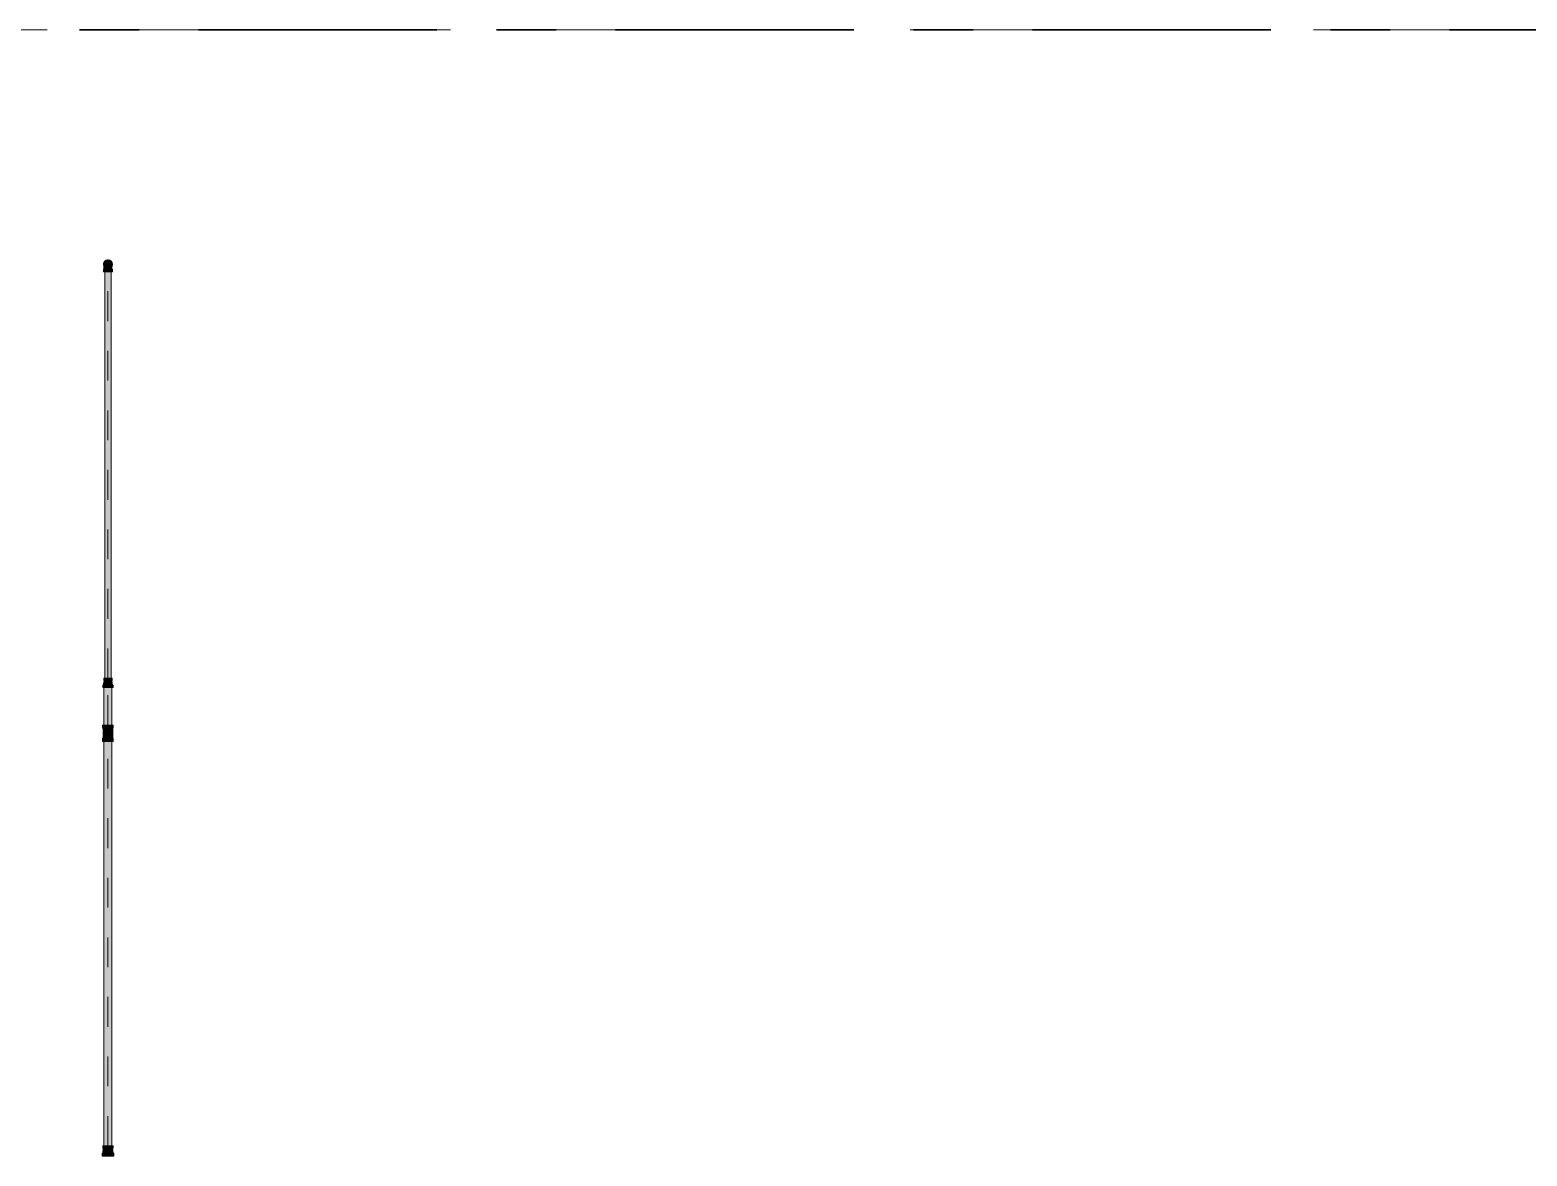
# Model space of a CAD drawing. Header units: millimetres. Extents: x -4000 to 187956, y -58990 to 162485.
# Drawn here: x 13834 to 21813, y 85446 to 91450 of the extents above; entities that cross this region are included whole.
import ezdxf

# ---------------------------------------------------------------- set-up
doc = ezdxf.new("R2010")
doc.units = ezdxf.units.MM
for name, pattern in [('Dash 1_16_', [317.5, 158.75, -158.75]), ('Grid Line', [2222.5, 1270, -317.5, 317.5, -317.5]), ('Grid Line 12_5mm', [2150, 1250, -300, 300, -300])]:
    doc.linetypes.add(name, pattern=pattern)
for name, color, linetype, lineweight in [('F-SPRN', 3, 'Continuous', 9), ('P-PIPE', 3, 'Continuous', 9), ('P-PIPE-CNTR', 3, 'Continuous', 9), ('S-GRID', 1, 'Continuous', 30)]:
    doc.layers.add(name, color=color, linetype=linetype, lineweight=lineweight)

# ---------------------------------------------------------------- blocks, each defined once
blk = doc.blocks.new('CMF2_NHAXUONG_A_rvt-1-FFS - TANG 1')
at = {"layer": 'S-GRID', "linetype": 'Grid Line 12_5mm', "lineweight": 9}
blk.add_line((-824.3, 91450), (183641.1, 91450), dxfattribs=at)
blk = doc.blocks.new('Sprinkler_Up - DN20-V14-FFS - TANG 1')
at = {"layer": 'F-SPRN', "transparency": 33554534}
for points in [[(-13.5, 0), (-3.9, 0.7), (-1.7, 2.9), (-1.2, 3.5), (-0.6, 4), (0.6, 4), (1.2, 3.5), (1.7, 2.9), (4.6, 0), (22.2, 0), (18, 13.1), (6.9, 21.2), (-6.9, 21.2), (-18, 13.1), (-22.2, 0)], [(0, -21.2), (6.9, -21.2), (18, -13.1), (22.2, 0), (3.9, -0.7), (1.7, -2.9), (1.2, -3.5), (0.6, -4), (-0.6, -4), (-1.2, -3.5), (-1.7, -2.9), (-4.6, 0), (-22.2, 0), (-18, -13.1), (-6.9, -21.2)], [(0, -16.7), (4.3, -16.1), (11.8, -11.8), (16.1, -4.3), (16.1, 4.3), (11.8, 11.8), (8.3, 14.4), (0, 16.7), (-4.3, 16.1), (-11.8, 11.8), (-16.1, 4.3), (-16.1, -4.3), (-11.8, -11.8), (-8.3, -14.4)], [(0, -15.6), (7.8, -13.5), (13.5, -7.8), (15.1, -4), (15.1, 4), (13.5, 7.8), (7.8, 13.5), (0, 15.6), (-7.8, 13.5), (-11, 11), (-15.1, 4), (-15.1, -4), (-11, -11), (-7.8, -13.5)], [(-10.9, -5.5), (-10.9, 5.4), (-14.5, 5.4), (-14.5, -5.5)], [(-7.7, -5.5), (-7.7, 5.4), (-10.9, 5.4), (-10.9, -5.5)], [(0, -5.5), (0, 5.4), (-7.7, 5.4), (-7.7, -5.5)], [(0, 0), (5.7, 0), (2.9, 4.9), (-2.9, 4.9), (-5.7, 0)], [(-2.9, -4.9), (2.9, -4.9), (5.7, 0), (-5.7, 0)], [(-4.6, 0), (4.6, 0), (0, 4.6)], [(0, -4.6), (4.6, 0), (-4.6, 0)], [(0, -2.6), (1.3, 0), (-1.8, 0)], [(-1.3, 0), (1.8, 0), (0, 2.6)], [(7.7, -5.5), (7.7, 5.4), (0, 5.4), (0, -5.5)], [(10.9, -5.5), (10.9, 5.4), (7.7, 5.4), (7.7, -5.5)], [(14.5, -5.5), (14.5, 5.4), (10.9, 5.4), (10.9, -5.5)]]:
    blk.add_hatch(color=1, dxfattribs=at).paths.add_polyline_path(points)
at = {"layer": 'F-SPRN', "color": 1}
for p, q in [((-11.5, 5.4), (-14.5, 5.4)), ((-14.5, 5.4), (-11.3, 5.4)), ((-14.5, 5.4), (-14.5, 3.7)), ((-14.5, 3.3), (-14.5, 0)), ((-11.5, 5.4), (-11.5, 4)), ((-10.9, 1.9), (-10.9, 3.6)), ((-10.8, 5.4), (-8, 5.4)), ((-8.1, 5.4), (-10.8, 5.4)), ((-8.1, 5.4), (-8.1, 2.8)), ((-8.1, 2.5), (-8.1, 0.7)), ((-7.7, 4.8), (-7.7, 2.7)), ((-7.7, 4.8), (-7.7, 2.7)), ((-7.7, 2.1), (-7.7, 0.5)), ((-7.7, 2.1), (-7.7, 0.5)), ((-6.7, 5.4), (-4.7, 5.4)), ((-5.8, 3.8), (-5.8, 2.2)), ((-2.1, 0), (-2.1, 0)), ((-2.1, 0), (-2.1, -0.1)), ((0, 2.1), (-0.1, 2.1)), ((2.1, 0), (2.1, 0.1)), ((2.1, 0), (2.1, 0)), ((4.7, 5.4), (6.5, 5.4)), ((7.7, 5.4), (10.8, 5.4)), ((7.7, 5.2), (7.7, 2.7)), ((7.7, 5.2), (7.7, 2.7)), ((7.7, 2.3), (7.7, 0.5)), ((7.7, 2.3), (7.7, 0.5)), ((10.8, 5.4), (8.1, 5.4)), ((8.1, 5.4), (8.1, 2.8)), ((8.1, 2.5), (8.1, 0.4)), ((10.9, 5.4), (14.5, 5.4)), ((10.9, 3.6), (10.9, 0.2)), ((14.5, 5.4), (11.5, 5.4)), ((11.5, 5.4), (11.5, 4)), ((11.5, 3), (11.5, 0.2)), ((14.5, 5.4), (14.5, -5.5)), ((-14.5, -1.3), (-14.5, -3.7)), ((-11.1, -5.5), (-14.5, -5.5)), ((-14.5, -5.5), (-11.5, -5.5)), ((-10.9, -2.6), (-10.9, -1.3)), ((-10.8, -5.5), (-8.1, -5.5)), ((-7.8, -5.5), (-10.8, -5.5)), ((-8.1, -4.2), (-8.1, -5.5)), ((-7.7, -2.7), (-7.7, -4)), ((-7.7, -2.7), (-7.7, -4)), ((-7, -5.5), (-5.8, -5.5)), ((-4.8, -5.5), (-7, -5.5)), ((-5.8, -2.3), (-5.8, -3.8)), ((0, -2.1), (0.1, -2.1)), ((7, -5.5), (4.8, -5.5)), ((5.8, -2.2), (5.8, -3.8)), ((5.8, -5.5), (7, -5.5)), ((7.7, -0.5), (7.7, -2.3)), ((7.7, -0.5), (7.7, -2.3)), ((7.7, -2.7), (7.7, -5.4)), ((7.7, -2.7), (7.7, -5.4)), ((10.8, -5.5), (7.7, -5.5)), ((8.1, -0.4), (8.1, -2.5)), ((8.1, -2.8), (8.1, -5.5)), ((8.1, -5.5), (10.8, -5.5)), ((10.9, -0.2), (10.9, -3.6)), ((14.5, -5.5), (10.9, -5.5)), ((11.5, -0.2), (11.5, -3)), ((11.5, -4), (11.5, -5.5)), ((11.5, -5.5), (14.5, -5.5))]:
    blk.add_line(p, q, dxfattribs=at)
at = {"layer": 'F-SPRN', "color": 1, "flags": 128}
for points in [[(-0.6, 2), (-0.7, 2), (-0.8, 1.9), (-0.9, 1.9), (-0.9, 1.9), (-1, 1.8), (-1.1, 1.8), (-1.2, 1.7), (-1.2, 1.7), (-1.3, 1.6), (-1.4, 1.6), (-1.4, 1.5), (-1.5, 1.5), (-1.5, 1.4), (-1.6, 1.3), (-1.6, 1.3), (-1.7, 1.2), (-1.7, 1.1), (-1.8, 1.1), (-1.8, 1), (-1.9, 0.9), (-1.9, 0.8), (-1.9, 0.8), (-2, 0.7), (-2, 0.6), (-2, 0.5), (-2, 0.5), (-2, 0.4), (-2.1, 0.3), (-2.1, 0.2), (-2.1, 0.1), (-2.1, 0)], [(-0.5, 2), (-0.6, 2), (-0.6, 2)], [(-0.1, 2.1), (-0.1, 2.1), (-0.2, 2.1), (-0.3, 2.1), (-0.4, 2), (-0.5, 2)], [(2.1, 0.1), (2.1, 0.2), (2.1, 0.2), (2.1, 0.3), (2, 0.4), (2, 0.5), (2, 0.6), (2, 0.7), (1.9, 0.7), (1.9, 0.8), (1.9, 0.9), (1.8, 1), (1.8, 1), (1.8, 1.1), (1.7, 1.2), (1.7, 1.2), (1.6, 1.3), (1.6, 1.4), (1.5, 1.4), (1.4, 1.5), (1.4, 1.5), (1.3, 1.6), (1.3, 1.7), (1.2, 1.7), (1.1, 1.7), (1.1, 1.8), (1, 1.8), (0.9, 1.9), (0.8, 1.9), (0.8, 1.9), (0.7, 2), (0.6, 2), (0.5, 2), (0.4, 2), (0.4, 2), (0.3, 2.1), (0.2, 2.1), (0.1, 2.1), (0, 2.1)], [(-2.1, -0.1), (-2.1, -0.2), (-2.1, -0.2), (-2.1, -0.3)], [(-2.1, -0.3), (-2, -0.4), (-2, -0.5), (-2, -0.6), (-2, -0.7), (-1.9, -0.7), (-1.9, -0.8), (-1.9, -0.9), (-1.8, -1), (-1.8, -1), (-1.8, -1.1), (-1.7, -1.2), (-1.7, -1.2), (-1.6, -1.3), (-1.6, -1.4), (-1.5, -1.4), (-1.4, -1.5), (-1.4, -1.5), (-1.3, -1.6), (-1.3, -1.7), (-1.2, -1.7), (-1.1, -1.7), (-1.1, -1.8), (-1, -1.8), (-0.9, -1.9), (-0.8, -1.9), (-0.8, -1.9), (-0.7, -2), (-0.6, -2), (-0.5, -2), (-0.4, -2), (-0.4, -2), (-0.3, -2.1), (-0.2, -2.1), (-0.1, -2.1), (0, -2.1)], [(0.1, -2.1), (0.1, -2.1), (0.2, -2.1), (0.3, -2.1), (0.4, -2), (0.5, -2), (0.6, -2), (0.6, -2), (0.7, -2), (0.8, -1.9), (0.9, -1.9), (0.9, -1.9), (1, -1.8), (1.1, -1.8), (1.2, -1.7), (1.2, -1.7), (1.3, -1.6), (1.4, -1.6), (1.4, -1.5), (1.5, -1.5), (1.5, -1.4), (1.6, -1.3), (1.6, -1.3), (1.7, -1.2), (1.7, -1.1), (1.8, -1.1), (1.8, -1), (1.9, -0.9), (1.9, -0.8), (1.9, -0.8), (2, -0.7), (2, -0.6), (2, -0.5), (2, -0.5), (2, -0.4), (2.1, -0.3), (2.1, -0.2), (2.1, -0.1), (2.1, 0)]]:
    blk.add_lwpolyline(points, dxfattribs=at)
at = {"layer": 'F-SPRN', "color": 1}
for radius, start, end in [(22.2, 360, 180), (21.9, 165.67731, 179.2615), (21.9, 144.76984, 164.81509), (21.9, 126.69417, 143.27011), (16.7, 167.68021, 180), (16.7, 167.68021, 180), (16.7, 155.38786, 164.96934), (16.7, 155.38786, 164.96934), (15.6, 166.42653, 180), (15.6, 166.42653, 180), (15.6, 150.94093, 165), (15.6, 159.61394, 165), (16.7, 136.72135, 149.93102), (16.7, 136.72135, 149.93102), (15.6, 150.94093, 156.38455), (15.6, 138.42141, 150), (15.6, 138.42141, 150), (21.9, 108.26214, 125.75069), (16.7, 121.41808, 130.57514), (16.7, 121.41808, 130.57514), (15.6, 120.52623, 133.2078), (15.6, 120.52623, 133.2078), (16.7, 106.59952, 120), (16.7, 106.59952, 120), (15.6, 114.43632, 119.98126), (15.6, 114.43632, 119.98126), (21.9, 99.348, 107.90102), (4.63, 155.78319, 180), (4.63, 155.78319, 180), (16.7, 96.41428, 105), (16.7, 96.41428, 105), (4.63, 109.01924, 138.27027), (4.63, 109.01924, 138.27027), (21.9, 90.14502, 98.85032), (15.6, 95.57619, 100.68426), (15.6, 95.57619, 100.68426), (2.56, 109.01924, 168.82781), (2.56, 109.01924, 168.82781), (2.04, 109.01924, 180), (16.7, 83.06841, 90), (16.7, 83.06841, 90), (4.63, 17.95923, 90), (4.63, 17.95923, 90), (3.81, 57.05771, 90), (2.56, 14.55988, 90), (2.56, 14.55988, 90), (2.04, 10.47029, 90), (21.9, 72.55828, 89.46239), (15.6, 75.57295, 80.58917), (15.6, 75.57295, 80.58917), (3.81, 16.16047, 43.83585), (15.6, 67.56142, 74.5481), (15.6, 67.56142, 74.5481), (16.7, 60, 75), (16.7, 60, 75), (15.6, 60.01874, 65.56368), (15.6, 60.01874, 65.56368), (21.9, 54.24931, 71.73786), (15.6, 46.7922, 60), (15.6, 46.7922, 60), (16.7, 49.42486, 58.58192), (16.7, 49.42486, 58.58192), (15.6, 30, 41.57859), (15.6, 30, 41.57859), (16.7, 30, 43.27865), (16.7, 30, 43.27865), (21.9, 36.72989, 53.30583), (15.6, 23.61545, 29.56463), (15.6, 15, 29.56463), (15.6, 15, 20.38606), (16.7, 15, 24.61214), (16.7, 15, 24.61214), (15.6, 360, 13.66176), (15.6, 0, 13.66176), (16.7, 360, 12.31979), (16.7, 0, 12.31979), (21.9, 15.18491, 35.23016), (21.9, 0.7385, 14.32269), (22.2, 180, 360), (21.9, 180.7385, 194.32269), (21.9, 195.18491, 215.23016), (21.9, 216.72989, 233.30583), (16.7, 180, 192.31979), (16.7, 180, 192.31979), (16.7, 195.03066, 204.61214), (16.7, 195.03066, 204.61214), (15.6, 181.90822, 193.66176), (15.6, 181.90822, 193.66176), (15.6, 197.33389, 209.56463), (15.6, 197.33389, 209.56463), (16.7, 210.06898, 223.27865), (16.7, 210.06898, 223.27865), (15.6, 212.54719, 221.57859), (15.6, 212.54719, 221.57859), (21.9, 234.24931, 251.73786), (16.7, 229.42486, 238.58192), (16.7, 229.42486, 238.58192), (15.6, 233.79501, 240), (15.6, 233.79501, 240), (16.7, 240, 255), (16.7, 240, 255), (15.6, 240.01874, 254.5481), (15.6, 240.01874, 254.5481), (21.9, 252.55828, 269.46239), (4.63, 197.95923, 0), (4.63, 197.95923, 360), (15.6, 255, 267.63996), (15.6, 255, 267.63996), (3.81, 196.16047, 360), (2.56, 191.16773, 0), (2.56, 191.16773, 360), (2.04, 190.47029, 0), (16.7, 263.06841, 270), (16.7, 263.06841, 270), (21.9, 270.14502, 278.85032), (15.6, 275.57619, 280.68426), (15.6, 275.57619, 280.68426), (16.7, 276.41428, 285), (16.7, 276.41428, 285), (21.9, 279.348, 287.90102), (16.7, 286.59952, 300), (16.7, 286.59952, 300), (15.6, 294.43632, 299.98126), (15.6, 294.43632, 299.98126), (21.9, 288.26214, 305.75069), (15.6, 300, 313.2078), (15.6, 300, 313.2078), (16.7, 301.41808, 310.57514), (16.7, 301.41808, 310.57514), (15.6, 318.42141, 330), (15.6, 318.42141, 330), (16.7, 316.72135, 330), (16.7, 316.72135, 330), (21.9, 306.69417, 323.27011), (15.6, 330.43537, 345), (15.6, 330.43537, 336.38455), (15.6, 339.61394, 345), (15.6, 346.33824, 360), (15.6, 346.33824, 360), (16.7, 335.38786, 345), (16.7, 335.38786, 345), (16.7, 347.68021, 360), (16.7, 347.68021, 360), (21.9, 324.76984, 344.81509), (21.9, 345.67731, 359.2615)]:
    blk.add_arc((0, 0), radius, start, end, dxfattribs=at)
blk = doc.blocks.new('Steel_Elbow_Threaded_HoaPhat - Standard-V15-FFS - TANG 1')
at = {"layer": 'P-PIPE', "lineweight": 13, "transparency": 33554534}
for points in [[(14250, 90176.1), (14256.2, 90176.9), (14262.1, 90179.3), (14267.1, 90183.2), (14270.9, 90188.2), (14273.3, 90194), (14274.1, 90200.2), (14273.3, 90206.5), (14270.9, 90212.3), (14267.1, 90217.3), (14262.1, 90221.1), (14256.2, 90223.5), (14250, 90224.3), (14243.8, 90223.5), (14237.9, 90221.1), (14233, 90217.3), (14229.1, 90212.3), (14226.7, 90206.5), (14225.9, 90200.2), (14226.7, 90194), (14229.1, 90188.2), (14233, 90183.2), (14237.9, 90179.3), (14243.8, 90176.9)], [(14226.7, 90159.7), (14250, 90159.7), (14250, 90174.8), (14225.9, 90174.8), (14225.9, 90159.7)], [(14274.1, 90159.7), (14273.3, 90174.8), (14250, 90174.8), (14250, 90159.7), (14273.3, 90159.7)]]:
    blk.add_hatch(color=1, dxfattribs=at).paths.add_polyline_path(points)
h = blk.add_hatch(color=1, dxfattribs=at)
h.paths.add_polyline_path([(14233.1, 90185), (14230.5, 90189.6), (14231.4, 90185.7)])
h.paths.add_polyline_path([(14230.4, 90174.8), (14250, 90174.8), (14250, 90179.1), (14242.8, 90180.4), (14244.1, 90178.4), (14236.6, 90183.2), (14232.6, 90187.2), (14233.8, 90182.1), (14231.4, 90185.7), (14229.1, 90191.7), (14229.4, 90183.1), (14230.5, 90183.5), (14230.6, 90179.4), (14229.3, 90179.1)])
h = blk.add_hatch(color=1, dxfattribs=at)
h.paths.add_polyline_path([(14257.2, 90180.4), (14259.7, 90180.3), (14255.9, 90178.4)])
h.paths.add_polyline_path([(14268.3, 90174.8), (14269.7, 90178.6), (14269.9, 90186), (14270.2, 90190.2), (14268.8, 90189.6), (14262.8, 90182.7), (14257.2, 90180.4), (14250, 90179.1), (14250, 90174.8), (14266, 90174.8)])
h.paths.add_polyline_path([(14265.7, 90183.6), (14266.1, 90185.8), (14268.2, 90186.5)])
at = {"layer": 'P-PIPE', "color": 20, "lineweight": 13}
for p, q in [((14225.9, 90174.8), (14225.9, 90159.7)), ((14230.3, 90174.8), (14225.9, 90174.8)), ((14250, 90174.8), (14225.9, 90174.8)), ((14228.9, 90200.2), (14228.9, 90200.2)), ((14228.9, 90193), (14228.9, 90193.7)), ((14228.9, 90192.3), (14228.9, 90193)), ((14228.9, 90189.2), (14228.9, 90190)), ((14228.9, 90188.3), (14228.9, 90189.2)), ((14228.9, 90174.8), (14242.8, 90174.8)), ((14229, 90202.8), (14229.1, 90203.6)), ((14229.5, 90205.3), (14229.7, 90206.1)), ((14230.1, 90174.8), (14231.7, 90174.8)), ((14233, 90174.8), (14230.3, 90174.8)), ((14231.7, 90174.8), (14232.8, 90174.8)), ((14233, 90212.9), (14233.6, 90213.5)), ((14233.8, 90174.8), (14236.4, 90174.8)), ((14242.7, 90174.8), (14234, 90174.8)), ((14234.7, 90214.8), (14235.3, 90215.4)), ((14236.4, 90174.8), (14242.8, 90174.8)), ((14236.5, 90216.5), (14237.2, 90217.1)), ((14237.2, 90217.1), (14237.9, 90217.6)), ((14239.3, 90218.5), (14240, 90218.9)), ((14241.6, 90219.6), (14242.3, 90219.9)), ((14242.3, 90219.9), (14243.1, 90220.2)), ((14243.7, 90174.8), (14250, 90174.8)), ((14243.7, 90174.8), (14250, 90174.8)), ((14250, 90174.8), (14243.8, 90174.8)), ((14249.8, 90221.4), (14250, 90221.4)), ((14256.2, 90174.8), (14250, 90174.8)), ((14274.1, 90174.8), (14250, 90174.8)), ((14250, 90174.8), (14256.3, 90174.8)), ((14250, 90174.8), (14256.3, 90174.8)), ((14252.5, 90221.2), (14253.4, 90221.1)), ((14257.2, 90174.8), (14263.6, 90174.8)), ((14257.2, 90174.8), (14271.2, 90174.8)), ((14266, 90174.8), (14257.3, 90174.8)), ((14261.2, 90218.1), (14261.9, 90217.7)), ((14263.6, 90174.8), (14266.2, 90174.8)), ((14264.6, 90215.6), (14265.2, 90215)), ((14266.3, 90213.7), (14266.8, 90213)), ((14266.8, 90213), (14267.3, 90212.4)), ((14268.5, 90174.8), (14267.1, 90174.8)), ((14267.3, 90212.4), (14267.8, 90211.7)), ((14267.3, 90174.8), (14268.3, 90174.8)), ((14267.8, 90211.7), (14268.2, 90210.9)), ((14268.2, 90210.9), (14268.7, 90210.2)), ((14273.3, 90174.8), (14268.5, 90174.8)), ((14268.7, 90210.2), (14269, 90209.4)), ((14269, 90209.4), (14269.4, 90208.7)), ((14270.3, 90206.3), (14270.5, 90205.5)), ((14270.8, 90203.8), (14271, 90203)), ((14271.1, 90201.3), (14271.2, 90200.5)), ((14271.2, 90200.5), (14271.2, 90200.2)), ((14271.2, 90200.2), (14271.2, 90200.2)), ((14271.2, 90195.2), (14271.2, 90194.6)), ((14271.2, 90194.6), (14271.2, 90193.9)), ((14271.2, 90193.9), (14271.2, 90193.2)), ((14271.2, 90189.4), (14271.2, 90188.5)), ((14274.1, 90174.8), (14273.3, 90174.8)), ((14274.1, 90159.7), (14274.1, 90174.8)), ((14225.9, 90159.7), (14233, 90159.7)), ((14225.9, 90159.7), (14250, 90159.7)), ((14233.8, 90159.7), (14237.9, 90159.7)), ((14238.2, 90159.7), (14250, 90159.7)), ((14250, 90159.7), (14261.8, 90159.7)), ((14250, 90159.7), (14274.1, 90159.7)), ((14262.1, 90159.7), (14266.2, 90159.7)), ((14267.1, 90159.7), (14274.1, 90159.7))]:
    blk.add_line(p, q, dxfattribs=at)
at = {"layer": 'P-PIPE', "color": 20, "lineweight": 13, "flags": 128}
for points in [[(14228.9, 90200.2), (14228.9, 90201.1), (14228.9, 90201.9), (14229, 90202.8)], [(14228.9, 90199.9), (14228.9, 90200), (14228.9, 90200.1), (14228.9, 90200.2)], [(14228.9, 90199.4), (14228.9, 90199.7), (14228.9, 90199.9)], [(14228.9, 90198.5), (14228.9, 90198.9), (14228.9, 90199.2), (14228.9, 90199.4)], [(14228.9, 90197.7), (14228.9, 90198.1), (14228.9, 90198.5)], [(14228.9, 90196.2), (14228.9, 90196.7), (14228.9, 90197.2), (14228.9, 90197.7)], [(14228.9, 90195), (14228.9, 90195.6), (14228.9, 90196.2)], [(14228.9, 90193.7), (14228.9, 90194.4), (14228.9, 90195)], [(14228.9, 90190), (14228.9, 90190.8), (14228.9, 90191.6), (14228.9, 90192.3)], [(14228.9, 90174.8), (14228.9, 90175.8), (14228.9, 90176.8), (14228.9, 90177.8), (14228.9, 90178.9), (14228.9, 90179.9), (14228.9, 90180.8), (14228.9, 90181.8), (14228.9, 90182.8), (14228.9, 90183.8), (14228.9, 90184.7), (14228.9, 90185.6), (14228.9, 90186.5), (14228.9, 90187.4), (14228.9, 90188.3)], [(14229.1, 90203.6), (14229.3, 90204.4), (14229.5, 90205.3)], [(14229.7, 90206.1), (14229.9, 90206.9), (14230.2, 90207.7), (14230.5, 90208.5), (14230.9, 90209.2), (14231.2, 90210)], [(14231.2, 90210), (14231.6, 90210.7), (14232.1, 90211.5)], [(14232.1, 90211.5), (14232.5, 90212.2), (14233, 90212.9)], [(14233.6, 90213.5), (14234.1, 90214.2), (14234.7, 90214.8)], [(14235.3, 90215.4), (14235.9, 90216), (14236.5, 90216.5)], [(14237.9, 90217.6), (14238.6, 90218), (14239.3, 90218.5)], [(14240, 90218.9), (14240.8, 90219.3), (14241.6, 90219.6)], [(14243.1, 90220.2), (14243.9, 90220.5), (14244.8, 90220.7)], [(14244.8, 90220.7), (14245.6, 90220.9), (14246.4, 90221.1)], [(14246.4, 90221.1), (14247.2, 90221.2), (14248.1, 90221.3)], [(14248.1, 90221.3), (14248.9, 90221.4), (14249.8, 90221.4)], [(14250, 90221.4), (14250.8, 90221.4), (14251.7, 90221.3), (14252.5, 90221.2)], [(14253.4, 90221.1), (14254.2, 90221), (14255, 90220.8)], [(14255, 90220.8), (14255.8, 90220.6), (14256.7, 90220.3)], [(14256.7, 90220.3), (14257.5, 90220), (14258.2, 90219.7), (14259, 90219.4), (14259.8, 90219)], [(14259.8, 90219), (14260.5, 90218.6), (14261.2, 90218.1)], [(14261.9, 90217.7), (14262.6, 90217.2), (14263.3, 90216.7)], [(14263.3, 90216.7), (14263.9, 90216.1), (14264.6, 90215.6)], [(14265.2, 90215), (14265.8, 90214.3), (14266.3, 90213.7)], [(14269.4, 90208.7), (14269.7, 90207.9), (14270, 90207.1), (14270.3, 90206.3)], [(14270.5, 90205.5), (14270.7, 90204.7), (14270.8, 90203.8)], [(14271, 90203), (14271.1, 90202.1), (14271.1, 90201.3)], [(14271.2, 90200.2), (14271.2, 90200.1), (14271.2, 90200), (14271.2, 90199.9), (14271.2, 90199.7)], [(14271.2, 90199.7), (14271.2, 90199.5), (14271.2, 90199.2)], [(14271.2, 90199.2), (14271.2, 90198.9), (14271.2, 90198.6), (14271.2, 90198.2)], [(14271.2, 90198.2), (14271.2, 90197.8), (14271.2, 90197.4)], [(14271.2, 90197.4), (14271.2, 90196.9), (14271.2, 90196.3)], [(14271.2, 90196.3), (14271.2, 90195.8), (14271.2, 90195.2)], [(14271.2, 90193.2), (14271.2, 90192.5), (14271.2, 90191.8), (14271.2, 90191), (14271.2, 90190.2), (14271.2, 90189.4)], [(14271.2, 90188.5), (14271.2, 90187.7), (14271.2, 90186.8), (14271.2, 90185.9), (14271.2, 90185), (14271.2, 90184), (14271.2, 90183.1), (14271.2, 90182.1), (14271.2, 90181.1), (14271.2, 90180.1), (14271.2, 90179.1), (14271.2, 90178.1), (14271.2, 90177.1), (14271.2, 90176.1), (14271.2, 90175.1), (14271.2, 90174.8)]]:
    blk.add_lwpolyline(points, dxfattribs=at)
at = {"layer": 'P-PIPE', "color": 20, "lineweight": 13}
for radius, start, end in [(24.1, 90, 270), (24.1, 135, 180), (24.1, 180, 270), (21.1, 172.23278, 178.02891), (21.1, 181.95619, 187.27963), (21.1, 165.73427, 170), (21.1, 154.62524, 164.95445), (21.1, 195.03354, 203.64222), (21.1, 205.36777, 209.99244), (21.1, 150.00262, 154.19657), (21.1, 213.74081, 218.41464), (24.1, 90, 135), (21.1, 130, 141.5729), (21.1, 218.95116, 230), (21.1, 234.19764, 239.9895), (21.1, 112.93141, 123.69813), (21.1, 240.79881, 247.06229), (21.1, 99.93028, 104.96299), (21.1, 255.03433, 270), (21.1, 91.10407, 98.96127), (24.1, 270, 90), (24.1, 270, 90), (21.1, 75.03701, 90), (21.1, 270, 275.26621), (21.1, 279.94635, 284.96567), (21.1, 54.21981, 67.67648), (21.1, 292.32955, 305.80236), (21.1, 38.4271, 50), (21.1, 310, 321.04884), (21.1, 321.58536, 326.25919), (21.1, 25.37476, 29.99738), (21.1, 330.00756, 334.63223), (21.1, 15.04555, 24.73515), (21.1, 336.35778, 344.96646), (21.1, 10, 14.26573), (21.1, 345.7465, 350), (21.1, 1.97109, 7.76722), (21.1, 352.72037, 358.04381)]:
    blk.add_arc((14250, 90200.2), radius, start, end, dxfattribs=at)
blk = doc.blocks.new('Steel_Transition_Threaded_HoaPhat - Standard-V17-FFS - TANG 1')
at = {"layer": 'P-PIPE', "lineweight": 13, "transparency": 33554534}
h = blk.add_hatch(color=1, dxfattribs=at)
h.paths.add_polyline_path([(14250, 90177.7), (14255.8, 90178.5), (14261.3, 90180.7), (14265.9, 90184.3), (14269.5, 90189), (14271.7, 90194.4), (14272.5, 90200.2), (14271.7, 90206.1), (14269.5, 90211.5), (14265.9, 90216.1), (14261.3, 90219.7), (14255.8, 90222), (14250, 90222.7), (14244.2, 90222), (14238.8, 90219.7), (14234.1, 90216.1), (14230.5, 90211.5), (14228.3, 90206.1), (14227.5, 90200.2), (14228.3, 90194.4), (14230.5, 90189), (14234.1, 90184.3), (14238.8, 90180.7), (14244.2, 90178.5)])
h.paths.add_polyline_path([(14250, 90180.1), (14244.8, 90180.8), (14240, 90182.8), (14235.8, 90186), (14232.6, 90190.2), (14230.6, 90195), (14229.9, 90200.2), (14230.6, 90205.4), (14232.6, 90210.3), (14235.8, 90214.4), (14240, 90217.6), (14244.8, 90219.6), (14250, 90220.3), (14255.2, 90219.6), (14260.1, 90217.6), (14264.2, 90214.4), (14267.4, 90210.3), (14269.4, 90205.4), (14270.1, 90200.2), (14269.4, 90195), (14267.4, 90190.2), (14264.2, 90186), (14260.1, 90182.8), (14255.2, 90180.8)])
for points in [[(14250, 90180.1), (14250, 90183.8), (14241.8, 90186), (14235.8, 90192), (14233.6, 90200.2), (14235.8, 90208.4), (14241.8, 90214.4), (14250, 90216.6), (14250, 90220.3), (14244.8, 90219.6), (14240, 90217.6), (14235.8, 90214.4), (14232.6, 90210.3), (14230.6, 90205.4), (14229.9, 90200.2), (14230.6, 90195), (14232.6, 90190.2), (14235.8, 90186), (14240, 90182.8), (14244.8, 90180.8)], [(14250, 90181.7), (14254.8, 90182.4), (14259.3, 90184.2), (14263.1, 90187.1), (14266, 90191), (14267.9, 90195.4), (14268.5, 90200.2), (14267.9, 90205), (14266, 90209.5), (14263.1, 90213.3), (14259.3, 90216.3), (14254.8, 90218.1), (14250, 90218.7), (14245.2, 90218.1), (14240.8, 90216.3), (14236.9, 90213.3), (14234, 90209.5), (14232.1, 90205), (14231.5, 90200.2), (14232.1, 90195.4), (14234, 90191), (14236.9, 90187.1), (14240.8, 90184.2), (14245.2, 90182.4)], [(14250, 90180.1), (14255.2, 90180.8), (14260.1, 90182.8), (14264.2, 90186), (14267.4, 90190.2), (14269.4, 90195), (14270.1, 90200.2), (14269.4, 90205.4), (14267.4, 90210.3), (14264.2, 90214.4), (14260.1, 90217.6), (14255.2, 90219.6), (14250, 90220.3), (14250, 90216.6), (14258.2, 90214.4), (14264.2, 90208.4), (14266.4, 90200.2), (14264.2, 90192), (14258.2, 90186), (14250, 90183.8)]]:
    blk.add_hatch(color=1, dxfattribs=at).paths.add_polyline_path(points)
at = {"layer": 'P-PIPE', "color": 20, "lineweight": 13}
for radius, start, end in [(22.5, 90, 270), (22.5, 90, 270), (20.1, 166.04994, 193.95006), (20.1, 150, 162.74488), (20.1, 197.25512, 210), (18.5, 166.59392, 193.40608), (18.5, 166.59392, 193.40608), (18.5, 157.6232, 165), (18.5, 157.6232, 165), (18.5, 195, 202.3768), (18.5, 195, 202.3768), (20.1, 128.8856, 148.15532), (20.1, 211.84468, 231.1144), (16.4, 168.54674, 178.90628), (16.4, 184.83933, 191.45326), (18.5, 136.42974, 150), (18.5, 136.42974, 150), (18.5, 210, 223.57026), (18.5, 210, 223.57026), (16.4, 158.0319, 163.50595), (16.4, 143.54628, 150), (16.4, 210.66354, 216.45372), (18.5, 123.49758, 133.20406), (18.5, 123.49758, 133.20406), (18.5, 226.79594, 236.50242), (18.5, 226.79594, 236.50242), (20.1, 109.68592, 125.00431), (20.1, 234.99569, 255), (16.4, 230.47333, 236.63885), (16.4, 121.07383, 128.0319), (18.5, 106.81896, 120), (18.5, 106.81896, 120), (18.5, 240, 255), (18.5, 240, 255), (16.4, 115.16067, 120), (16.4, 240, 246.59553), (16.4, 107.46566, 111.9681), (16.4, 250.36294, 255), (20.1, 100.99748, 105), (20.1, 255.0607, 267.9279), (18.5, 91.43525, 103.20464), (18.5, 91.43525, 103.20464), (16.4, 96.21321, 104.60424), (18.5, 258.09865, 270), (18.5, 258.09865, 270), (20.1, 90.52458, 98.50889), (16.4, 264.1652, 268.50595), (22.5, 270, 90), (22.5, 270, 90), (18.5, 78.09865, 90), (18.5, 78.09865, 90), (20.1, 270.52458, 278.50889), (18.5, 271.43525, 283.20464), (18.5, 271.43525, 283.20464), (20.1, 75.0607, 87.9279), (16.4, 276.21321, 283.90628), (20.1, 280.99748, 285), (18.5, 60, 75), (18.5, 60, 75), (16.4, 66.9681, 72.9388), (16.4, 287.46566, 291.9681), (20.1, 54.99569, 75), (18.5, 286.81896, 300), (18.5, 286.81896, 300), (16.4, 293.40447, 300), (20.1, 289.68592, 305.00431), (16.4, 50.47333, 56.63885), (18.5, 46.79594, 56.50242), (18.5, 46.79594, 56.50242), (18.5, 303.49758, 313.20406), (18.5, 303.49758, 313.20406), (20.1, 31.84468, 51.1144), (20.1, 308.8856, 328.15532), (16.4, 30, 38.0319), (18.5, 30, 43.57026), (18.5, 30, 43.57026), (18.5, 316.42974, 330), (18.5, 316.42974, 330), (16.4, 338.0319, 342.86912), (16.4, 353.54628, 8.0319), (18.5, 15, 22.3768), (18.5, 15, 22.3768), (18.5, 337.6232, 345), (18.5, 337.6232, 345), (20.1, 17.25512, 30), (20.1, 330, 342.74488), (18.5, 346.59392, 13.40608), (18.5, 346.59392, 13.40608), (20.1, 346.04994, 13.95006)]:
    blk.add_arc((14250, 90200.2), radius, start, end, dxfattribs=at)

msp = doc.modelspace()

# ---------------------------------------------------------------- block references
at = {"lineweight": 5}
msp.add_blockref('CMF2_NHAXUONG_A_rvt-1-FFS - TANG 1', (0, 0), dxfattribs=at)

# ---------------------------------------------------------------- next in the draw order: hatches: boundary and pattern name
at = {"layer": 'P-PIPE', "transparency": 33554534}
for points in [[(14241.7, 90185.8), (14242.8, 90187.7), (14241.7, 90191.9), (14242.8, 90196.1), (14245.8, 90199.1), (14257.2, 90204.4), (14258.4, 90208.6), (14257.2, 90212.8), (14255.9, 90214.5), (14250, 90216.9), (14241.7, 90214.7), (14235.5, 90208.6), (14233.3, 90200.2), (14235.5, 90191.9), (14238.2, 90188.4)], [(14250, 90183.5), (14258.4, 90185.8), (14261.8, 90188.4), (14266.1, 90195.9), (14266.1, 90204.6), (14261.8, 90212), (14258.4, 90214.7), (14250, 90216.9), (14245.7, 90216.4), (14238.2, 90212), (14233.9, 90204.6), (14233.9, 90195.9), (14238.2, 90188.4), (14241.7, 90185.8)], [(14250, 87993.1), (14250, 90159.7), (14233.3, 90159.7), (14233.9, 87993.1), (14245.7, 87993.1)], [(14250, 87993.1), (14266.7, 87993.1), (14266.1, 90159.7), (14250, 90159.7), (14250, 88354.7)], [(14269.3, 87944.1), (14277.4, 87944.1), (14276.4, 87957.4), (14222.7, 87957.4), (14223.6, 87944.1), (14263.7, 87944.1)], [(14262.4, 87957.4), (14274.8, 87957.4), (14269.4, 87981.3), (14229.9, 87981.3), (14226.1, 87957.4), (14256.4, 87957.4)], [(14234.1, 87981.3), (14272.5, 87981.3), (14271.7, 87993.1), (14227.5, 87993.1), (14228.3, 87981.3), (14230.5, 87981.3)], [(14228.9, 87743.9), (14250, 87743.9), (14250, 87944.1), (14228.9, 87944.1), (14228.9, 87770.7)], [(14250, 87743.9), (14271.1, 87743.9), (14270.4, 87944.1), (14250, 87944.1), (14250, 87770.7)], [(14229.8, 87727.2), (14250, 87727.2), (14250, 87743.9), (14221.4, 87743.9), (14222.4, 87727.2), (14225.2, 87727.2)], [(14245.1, 87673.3), (14250, 87673.3), (14250, 87679.1), (14240.8, 87681.4), (14233.9, 87686.9), (14231.7, 87689.6), (14229.2, 87696.3), (14229.2, 87704.1), (14233.9, 87713.6), (14237.7, 87717.2), (14244.3, 87720.3), (14250, 87721.4), (14250, 87727.2), (14224.7, 87727.2), (14225.6, 87673.3), (14243.5, 87673.3)], [(14250, 87676.1), (14256.2, 87676.9), (14262.1, 87679.4), (14267.1, 87683.2), (14270.9, 87688.2), (14273.3, 87694), (14274.1, 87700.2), (14273.3, 87706.5), (14270.9, 87712.3), (14267.1, 87717.3), (14262.1, 87721.1), (14256.2, 87723.5), (14250, 87724.3), (14243.8, 87723.5), (14237.9, 87721.1), (14233, 87717.3), (14229.1, 87712.3), (14226.7, 87706.5), (14225.9, 87700.2), (14226.7, 87694), (14229.1, 87688.2), (14233, 87683.2), (14237.9, 87679.4), (14243.8, 87676.9)], [(14250, 87683.5), (14254.3, 87684.1), (14261.8, 87688.4), (14266.1, 87695.9), (14266.1, 87704.6), (14261.8, 87712), (14254.3, 87716.4), (14245.7, 87716.4), (14238.2, 87712), (14233.9, 87704.6), (14233.9, 87695.9), (14238.2, 87688.4), (14245.7, 87684.1)], [(14278.6, 87727.2), (14277.7, 87743.9), (14250, 87743.9), (14250, 87727.2), (14277.7, 87727.2)], [(14267.9, 87673.3), (14275.3, 87673.3), (14274.4, 87727.2), (14250, 87727.2), (14250, 87721.4), (14259.2, 87719), (14266.1, 87713.6), (14268.3, 87710.9), (14270.8, 87704.1), (14270.8, 87696.3), (14266.1, 87686.9), (14262.3, 87683.3), (14255.7, 87680.1), (14250, 87679.1), (14250, 87673.3), (14265.3, 87673.3)], [(14229.8, 87656.6), (14250, 87656.6), (14250, 87673.3), (14221.4, 87673.3), (14222.4, 87656.6), (14225.2, 87656.6)], [(14244.5, 85500.6), (14250, 85500.6), (14250, 87656.6), (14228.9, 87656.6), (14229.6, 85500.6), (14239.5, 85500.6)], [(14278.6, 87656.6), (14277.7, 87673.3), (14250, 87673.3), (14250, 87656.6), (14277.7, 87656.6)], [(14255.5, 85500.6), (14271.1, 85500.6), (14270.4, 87656.6), (14250, 87656.6), (14250, 85500.6)], [(14250, 85446), (14280.8, 85446), (14279.8, 85460.9), (14219.2, 85460.9), (14220.3, 85446), (14242, 85446)], [(14230.7, 85487.3), (14277.4, 85487.3), (14276.4, 85500.6), (14222.7, 85500.6), (14223.6, 85487.3), (14226.3, 85487.3)], [(14274.3, 85460.9), (14278.1, 85460.9), (14273.9, 85487.3), (14225.2, 85487.3), (14222.9, 85460.9), (14269.9, 85460.9)]]:
    msp.add_hatch(color=1, dxfattribs=at).paths.add_polyline_path(points)

# ---------------------------------------------------------------- next in the draw order: linework, layer by layer
at = {"layer": 'P-PIPE', "color": 20, "lineweight": 13}
for p, q in [((14233.3, 90159.7), (14233.3, 87993.1)), ((14237.9, 90159.7), (14233.3, 90159.7)), ((14261.8, 90159.7), (14238.2, 90159.7)), ((14266.7, 90159.7), (14262.1, 90159.7)), ((14266.7, 87993.1), (14266.7, 90159.7)), ((14222.7, 87957.4), (14222.7, 87944.1)), ((14225, 87957.4), (14222.7, 87957.4)), ((14277.4, 87957.4), (14222.7, 87957.4)), ((14222.7, 87944.1), (14277.4, 87944.1)), ((14222.7, 87944.1), (14228.7, 87944.1)), ((14229.9, 87981.3), (14225.2, 87957.4)), ((14242.9, 87957.4), (14226.3, 87957.4)), ((14227.5, 87993.1), (14227.5, 87981.3)), ((14233.2, 87993.1), (14227.5, 87993.1)), ((14272.5, 87993.1), (14227.5, 87993.1)), ((14227.5, 87981.3), (14272.5, 87981.3)), ((14227.5, 87981.3), (14229.8, 87981.3)), ((14228.9, 87944.1), (14228.9, 87743.9)), ((14229.6, 87944.1), (14228.9, 87944.1)), ((14230.6, 87981.3), (14244.2, 87981.3)), ((14268.3, 87944.1), (14231.7, 87944.1)), ((14231.7, 87944.1), (14268.4, 87944.1)), ((14233.3, 87993.1), (14233.9, 87993.1)), ((14234, 87993.1), (14238.2, 87993.1)), ((14238.1, 87993.1), (14234.1, 87993.1)), ((14238.7, 87993.1), (14261.3, 87993.1)), ((14261.3, 87993.1), (14238.8, 87993.1)), ((14256.4, 87957.4), (14243.6, 87957.4)), ((14244.8, 87981.3), (14255.2, 87981.3)), ((14255.8, 87981.3), (14269.4, 87981.3)), ((14273.7, 87957.4), (14257.1, 87957.4)), ((14261.8, 87993.1), (14266, 87993.1)), ((14265.9, 87993.1), (14261.9, 87993.1)), ((14266.1, 87993.1), (14266.7, 87993.1)), ((14272.5, 87993.1), (14266.8, 87993.1)), ((14274.8, 87957.4), (14270.1, 87981.3)), ((14270.2, 87981.3), (14272.5, 87981.3)), ((14271.1, 87944.1), (14270.4, 87944.1)), ((14271.1, 87743.9), (14271.1, 87944.1)), ((14271.3, 87944.1), (14277.4, 87944.1)), ((14272.5, 87981.3), (14272.5, 87993.1)), ((14277.4, 87957.4), (14275, 87957.4)), ((14277.4, 87944.1), (14277.4, 87957.4)), ((14221.4, 87743.9), (14221.4, 87727.2)), ((14228.8, 87743.9), (14221.4, 87743.9)), ((14250, 87743.9), (14221.4, 87743.9)), ((14221.4, 87727.2), (14224.6, 87727.2)), ((14221.4, 87727.2), (14250, 87727.2)), ((14224.7, 87727.2), (14224.7, 87673.3)), ((14225.6, 87727.2), (14224.7, 87727.2)), ((14225.6, 87727.2), (14224.7, 87727.2)), ((14225.5, 87727.2), (14234.7, 87727.2)), ((14234.6, 87727.2), (14225.6, 87727.2)), ((14242.6, 87727.2), (14225.6, 87727.2)), ((14228.9, 87743.9), (14229.6, 87743.9)), ((14229.7, 87743.9), (14235.1, 87743.9)), ((14235, 87743.9), (14229.8, 87743.9)), ((14235.6, 87743.9), (14264.4, 87743.9)), ((14241.9, 87727.2), (14235.6, 87727.2)), ((14250, 87743.9), (14235.7, 87743.9)), ((14235.7, 87727.2), (14241.9, 87727.2)), ((14243.4, 87727.2), (14250, 87727.2)), ((14250, 87727.2), (14243.5, 87727.2)), ((14250, 87727.2), (14243.5, 87727.2)), ((14264.3, 87743.9), (14250, 87743.9)), ((14278.6, 87743.9), (14250, 87743.9)), ((14250, 87727.2), (14256.6, 87727.2)), ((14250, 87727.2), (14278.6, 87727.2)), ((14256.5, 87727.2), (14250, 87727.2)), ((14256.5, 87727.2), (14250, 87727.2)), ((14275.3, 87727.2), (14257.4, 87727.2)), ((14258.1, 87727.2), (14264.3, 87727.2)), ((14264.4, 87727.2), (14258.1, 87727.2)), ((14264.9, 87743.9), (14270.3, 87743.9)), ((14270.2, 87743.9), (14265, 87743.9)), ((14265.3, 87727.2), (14274.5, 87727.2)), ((14275.3, 87727.2), (14265.4, 87727.2)), ((14270.4, 87743.9), (14271.1, 87743.9)), ((14278.6, 87743.9), (14271.2, 87743.9)), ((14275.3, 87673.3), (14275.3, 87727.2)), ((14275.4, 87727.2), (14278.6, 87727.2)), ((14278.6, 87727.2), (14278.6, 87743.9)), ((14221.4, 87673.3), (14221.4, 87656.6)), ((14224.6, 87673.3), (14221.4, 87673.3)), ((14250, 87673.3), (14221.4, 87673.3)), ((14221.4, 87656.6), (14228.8, 87656.6)), ((14221.4, 87656.6), (14250, 87656.6)), ((14224.7, 87673.3), (14234.6, 87673.3)), ((14224.7, 87673.3), (14242.6, 87673.3)), ((14234.7, 87673.3), (14225.5, 87673.3)), ((14228.9, 87656.6), (14228.9, 85500.6)), ((14229.6, 87656.6), (14228.9, 87656.6)), ((14235.1, 87656.6), (14229.7, 87656.6)), ((14229.8, 87656.6), (14235, 87656.6)), ((14235.6, 87673.3), (14241.9, 87673.3)), ((14264.4, 87656.6), (14235.6, 87656.6)), ((14241.9, 87673.3), (14235.7, 87673.3)), ((14235.7, 87656.6), (14250, 87656.6)), ((14250, 87673.3), (14243.4, 87673.3)), ((14243.5, 87673.3), (14250, 87673.3)), ((14243.5, 87673.3), (14250, 87673.3)), ((14256.6, 87673.3), (14250, 87673.3)), ((14278.6, 87673.3), (14250, 87673.3)), ((14250, 87673.3), (14256.5, 87673.3)), ((14250, 87673.3), (14256.5, 87673.3)), ((14250, 87656.6), (14264.3, 87656.6)), ((14250, 87656.6), (14278.6, 87656.6)), ((14257.4, 87673.3), (14274.4, 87673.3)), ((14264.3, 87673.3), (14258.1, 87673.3)), ((14258.1, 87673.3), (14264.4, 87673.3)), ((14270.3, 87656.6), (14264.9, 87656.6)), ((14265, 87656.6), (14270.2, 87656.6)), ((14274.5, 87673.3), (14265.3, 87673.3)), ((14265.4, 87673.3), (14274.4, 87673.3)), ((14271.1, 87656.6), (14270.4, 87656.6)), ((14271.1, 85500.6), (14271.1, 87656.6)), ((14271.2, 87656.6), (14278.6, 87656.6)), ((14274.4, 87673.3), (14275.3, 87673.3)), ((14274.4, 87673.3), (14275.3, 87673.3)), ((14278.6, 87673.3), (14275.4, 87673.3)), ((14278.6, 87656.6), (14278.6, 87673.3)), ((14219.2, 85460.9), (14219.2, 85446)), ((14220.3, 85460.9), (14219.2, 85460.9)), ((14280.8, 85460.9), (14219.2, 85460.9)), ((14221.7, 85460.9), (14220.3, 85460.9)), ((14225.2, 85487.3), (14221.9, 85460.9)), ((14222.7, 85500.6), (14222.7, 85487.3)), ((14228.7, 85500.6), (14222.7, 85500.6)), ((14277.4, 85500.6), (14222.7, 85500.6)), ((14222.7, 85487.3), (14277.4, 85487.3)), ((14222.7, 85487.3), (14225, 85487.3)), ((14242, 85460.9), (14223.3, 85460.9)), ((14226.3, 85487.3), (14242.9, 85487.3)), ((14228.9, 85500.6), (14229.6, 85500.6)), ((14231.7, 85500.6), (14268.3, 85500.6)), ((14268.4, 85500.6), (14231.7, 85500.6)), ((14257.3, 85460.9), (14242.7, 85460.9)), ((14243.6, 85487.3), (14256.4, 85487.3)), ((14257.1, 85487.3), (14273.7, 85487.3)), ((14276.7, 85460.9), (14258, 85460.9)), ((14270.4, 85500.6), (14271.1, 85500.6)), ((14277.4, 85500.6), (14271.3, 85500.6)), ((14278.1, 85460.9), (14274.8, 85487.3)), ((14275, 85487.3), (14277.4, 85487.3)), ((14277.4, 85487.3), (14277.4, 85500.6)), ((14280.8, 85460.9), (14278.3, 85460.9)), ((14280.8, 85446), (14280.8, 85460.9)), ((14219.2, 85446), (14280.8, 85446)), ((14219.2, 85446), (14225.7, 85446)), ((14226.5, 85446), (14228.2, 85446)), ((14229, 85446), (14271, 85446)), ((14271.8, 85446), (14273.5, 85446)), ((14274.3, 85446), (14280.8, 85446))]:
    msp.add_line(p, q, dxfattribs=at)
at = {"layer": 'P-PIPE', "color": 1}
for centre, radius, start, end in [((14250, 90200.2), 16.7, 170.11075, 177.20298), ((14250, 90200.2), 16.7, 182.79702, 189.88925), ((14250, 90200.2), 16.7, 190.21536, 195.24866), ((14250, 90200.2), 16.7, 157.579, 164.27217), ((14250, 90200.2), 16.7, 231.87263, 237.20298), ((14250, 90191.9), 8.35, 172.0327, 181.54073), ((14250, 90191.9), 8.35, 199.90038, 209.04129), ((14250, 90191.9), 8.35, 131.03659, 150), ((14250, 90191.9), 8.35, 226.69983, 237.8461), ((14250, 90191.9), 8.35, 115.68061, 125.5287), ((14250, 90191.9), 8.35, 100.68419, 114.03868), ((14250, 90191.9), 8.35, 249.00268, 259.23689), ((14250, 90200.2), 16.7, 264.66265, 273.52882), ((14250, 90191.9), 8.35, 90, 100.68419), ((14250, 90208.6), 8.35, 270, 280.68419), ((14250, 90208.6), 8.35, 69.00268, 79.23689), ((14250, 90208.6), 8.35, 316.31827, 330), ((14250, 90208.6), 8.35, 20.12852, 29.04129), ((14250, 90208.6), 8.35, 8.03848, 17.99182), ((14250, 90208.6), 8.35, 352.28242, 1.67175), ((14250, 90200.2), 16.7, 46.03173, 57.20298), ((14250, 90200.2), 16.7, 308.12737, 313.96827), ((14250, 90200.2), 16.7, 39.30923, 45.28459), ((14250, 90200.2), 16.7, 314.71541, 320.69077), ((14250, 90200.2), 16.7, 32.30315, 39.29548), ((14250, 90200.2), 16.7, 23.31397, 31.09738), ((14250, 90200.2), 16.7, 328.90262, 336.68603), ((14250, 90200.2), 16.7, 16.93755, 22.421), ((14250, 90200.2), 16.7, 337.26355, 343.06245), ((14250, 90200.2), 16.7, 4.30926, 9.88925), ((14250, 87700.2), 16.7, 0, 180), ((14250, 87700.2), 16.7, 180, 0)]:
    msp.add_arc(centre, radius, start, end, dxfattribs=at)
at = {"layer": 'P-PIPE', "color": 20, "lineweight": 13}
for radius, start, end in [(24.1, 90, 270), (24.1, 90, 270), (21.1, 90, 177.74524), (21.1, 180, 192.77075), (21.1, 195, 240), (24.1, 270, 90), (24.1, 270, 90), (21.1, 32.25476, 90), (21.1, 317.22925, 30), (21.1, 242.22925, 267.77075), (21.1, 270, 315)]:
    msp.add_arc((14250, 87700.2), radius, start, end, dxfattribs=at)
at = {"layer": 'P-PIPE-CNTR', "color": 1, "linetype": 'Dash 1_16_'}
for p, q in [((14225, 90200.2), (14227.5, 90200.2)), ((14227.8, 90200.2), (14231.5, 90200.2)), ((14231.5, 90200.2), (14233.3, 90200.2)), ((14236.9, 90200.2), (14240.4, 90200.2)), ((14240.4, 90200.2), (14242.3, 90200.2)), ((14245.4, 90200.2), (14247.6, 90200.2)), ((14248.7, 90200.2), (14250, 90200.2)), ((14250, 90222.7), (14250, 90225.2)), ((14250, 90221.4), (14250, 90222.7)), ((14250, 90218.7), (14250, 90220.3)), ((14250, 90213.7), (14250, 90215.3)), ((14250, 90210), (14250, 90212.7)), ((14250, 90205.6), (14250, 90209.2)), ((14250, 90202.8), (14250, 90204.4)), ((14250, 90200.2), (14250, 90202.3)), ((14250, 90198.2), (14250, 90200.2)), ((14250, 90200.2), (14251.3, 90200.2)), ((14250, 90196), (14250, 90197.7)), ((14250, 90191.2), (14250, 90194.8)), ((14250, 90188.3), (14250, 90190.5)), ((14250, 90185.1), (14250, 90186.6)), ((14250, 90182.4), (14250, 90183.6)), ((14250, 90180.1), (14250, 90181.7)), ((14250, 90177.7), (14250, 90179.1)), ((14250, 90175.2), (14250, 90177.7)), ((14251.8, 90200.2), (14254.6, 90200.2)), ((14255.7, 90200.2), (14263.5, 90200.2)), ((14266.4, 90200.2), (14268.5, 90200.2)), ((14268.5, 90200.2), (14272.2, 90200.2)), ((14272.5, 90200.2), (14275, 90200.2)), ((14250, 87993.1), (14250, 90159.7)), ((14250, 87993.1), (14250, 90159.7)), ((14250, 87743.9), (14250, 87944.1)), ((14250, 87743.9), (14250, 87944.1)), ((14225, 87700.2), (14275, 87700.2)), ((14250, 87675.2), (14250, 87725.2)), ((14250, 85500.6), (14250, 87656.6)), ((14250, 85500.6), (14250, 87656.6))]:
    msp.add_line(p, q, dxfattribs=at)
at = {"layer": 'P-PIPE-CNTR', "color": 20, "lineweight": 13}
for p, q in [((14250, 90199.6), (14250, 90200.2)), ((14250, 90197.8), (14250, 90199.3)), ((14250, 90191.5), (14250, 90196.1)), ((14250, 90188.9), (14250, 90190.9)), ((14250, 90185.9), (14250, 90187.4)), ((14250, 90183), (14250, 90184.3)), ((14250, 90180.7), (14250, 90182.4)), ((14250, 90178.2), (14250, 90179.5)), ((14250, 90176.3), (14250, 90178)), ((14250, 90174.8), (14250, 90176.3)), ((14250, 90159.7), (14250, 90174.8)), ((14250, 87944.1), (14250, 87993.1)), ((14250, 87743.9), (14250, 87724.3)), ((14250, 87724.3), (14250, 87721.4)), ((14250, 87721.4), (14250, 87717.9)), ((14250, 87716.9), (14250, 87683.5)), ((14250, 87683.5), (14250, 87679.5)), ((14250, 87679.1), (14250, 87677.8)), ((14250, 87676.1), (14250, 87656.6)), ((14250, 85446), (14250, 85500.6))]:
    msp.add_line(p, q, dxfattribs=at)
at = {"layer": 'S-GRID', "linetype": 'Grid Line'}
msp.add_line((-824.3, 91450), (183641.1, 91450), dxfattribs=at)

# ---------------------------------------------------------------- next in the draw order: block references
at = {"layer": 'F-SPRN', "color": 1}
msp.add_blockref('Sprinkler_Up - DN20-V14-FFS - TANG 1', (14250, 90200.2), dxfattribs=at)
at = {"layer": 'P-PIPE', "color": 20, "lineweight": 13}
for name in ['Steel_Elbow_Threaded_HoaPhat - Standard-V15-FFS - TANG 1', 'Steel_Transition_Threaded_HoaPhat - Standard-V17-FFS - TANG 1']:
    msp.add_blockref(name, (0, 0), dxfattribs=at)

doc.saveas('drawing.dxf')
